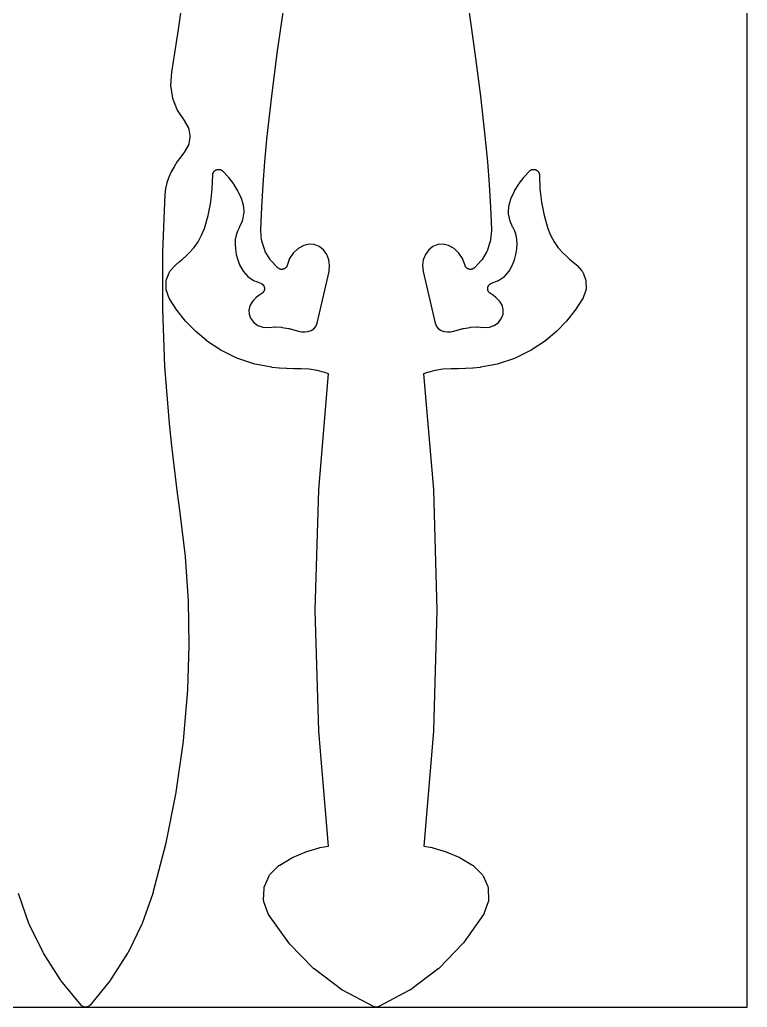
# Model space of a CAD drawing. Header units: metres. Extents: x 0 to 3000, y 0 to 1240.
# Drawn here: x 2749.6 to 3000, y 0 to 339.7 of the extents above; entities that cross this region are included whole.
import ezdxf

# ---------------------------------------------------------------- set-up
doc = ezdxf.new("R2010")
doc.units = ezdxf.units.M

msp = doc.modelspace()

# ---------------------------------------------------------------- linework, layer by layer
at = {"color": 7}
msp.add_lwpolyline([(0, 0), (3000, 0), (3000, 1240), (0, 1240), (0, 0)], close=True, dxfattribs=at)
at = {"color": 1}
for points in [[(2806.26, 351.08), (2804.14, 336.32), (2804.14, 336.29), (2801.82, 321.67), (2801.56, 317.08), (2802.25, 312.71), (2803.84, 308.58), (2806.42, 304.66), (2806.45, 304.61), (2806.49, 304.55), (2807.58, 302.62), (2807.66, 302.47), (2807.72, 302.31), (2807.77, 302.14), (2807.81, 301.97), (2808.17, 299.85), (2808.2, 299.62), (2808.2, 299.4), (2808.17, 299.17), (2807.81, 297.05), (2807.77, 296.88), (2807.72, 296.72), (2807.66, 296.56), (2807.58, 296.4), (2806.49, 294.47), (2806.46, 294.43), (2806.44, 294.39), (2806.41, 294.35), (2806.38, 294.31), (2806.35, 294.27), (2806.32, 294.23), (2805.02, 292.56), (2803.83, 290.86), (2802.73, 289.11), (2801.74, 287.33), (2800.88, 285.48), (2800.24, 283.57), (2799.8, 281.61), (2799.57, 279.57), (2798.75, 259.88), (2798.72, 240.15), (2799.48, 220.44), (2801.02, 200.75), (2801.82, 193.09), (2802.71, 185.42), (2803.69, 177.77), (2804.75, 170.11), (2804.75, 170.09), (2804.76, 170.07), (2806.55, 155.03), (2806.56, 154.93), (2807.59, 139.82), (2807.59, 139.72), (2807.86, 124.58), (2807.86, 124.48), (2807.37, 109.34), (2807.37, 109.28), (2807.36, 109.23), (2805.85, 91.61), (2805.84, 91.5), (2803.35, 74), (2803.33, 73.89), (2799.88, 56.55), (2799.85, 56.44), (2795.44, 39.32), (2795.41, 39.23), (2795.39, 39.15), (2791.75, 28.82), (2791.66, 28.61), (2786.88, 18.8), (2786.76, 18.6), (2780.88, 9.4), (2780.74, 9.21), (2773.81, 0.73), (2773.81, 0.73), (2773.81, 0.73), (2773.74, 0.66), (2773.68, 0.59), (2773.68, 0.59), (2773.67, 0.58), (2773.6, 0.52), (2773.53, 0.46), (2773.53, 0.45), (2773.53, 0.45), (2773.45, 0.4), (2773.38, 0.34), (2773.37, 0.34), (2773.37, 0.33), (2773.29, 0.29), (2773.21, 0.24), (2773.2, 0.24), (2773.2, 0.23), (2773.12, 0.19), (2773.03, 0.15), (2773.03, 0.15), (2773.02, 0.15), (2772.93, 0.12), (2772.85, 0.09), (2772.84, 0.09), (2772.84, 0.08), (2772.75, 0.06), (2772.66, 0.04), (2772.65, 0.04), (2772.65, 0.04), (2772.56, 0.02), (2772.46, 0.01), (2772.46, 0.01), (2772.45, 0.01), (2772.36, 0), (2772.27, 0), (2772.26, 0), (2772.26, 0), (2772.16, 0), (2772.07, 0.01), (2772.07, 0.01), (2772.06, 0.01), (2771.97, 0.02), (2771.88, 0.04), (2771.87, 0.04), (2771.87, 0.04), (2771.78, 0.06), (2771.69, 0.08), (2771.68, 0.09), (2771.68, 0.09), (2771.59, 0.12), (2771.5, 0.15), (2771.5, 0.15), (2771.49, 0.15), (2771.41, 0.19), (2771.32, 0.23), (2771.32, 0.24), (2771.32, 0.24), (2771.23, 0.29), (2771.15, 0.33), (2771.15, 0.34), (2771.15, 0.34), (2771.07, 0.4), (2771, 0.45), (2770.99, 0.45), (2770.99, 0.46), (2770.92, 0.52), (2770.85, 0.58), (2770.85, 0.59), (2770.84, 0.59), (2770.78, 0.66), (2770.72, 0.73), (2770.72, 0.73), (2770.71, 0.73), (2763.78, 9.21), (2763.65, 9.4), (2757.76, 18.6), (2757.65, 18.8), (2752.86, 28.61), (2752.77, 28.82), (2749.14, 39.15)], [(2904.14, 342.98), (2906.26, 328.22), (2906.26, 328.19), (2908.16, 313.4), (2908.16, 313.37), (2909.84, 298.56), (2909.84, 298.54), (2909.84, 298.53), (2910.58, 290.81), (2910.59, 290.77), (2911.18, 283.04), (2911.18, 283), (2911.63, 275.26), (2911.63, 275.22), (2911.93, 267.47), (2911.93, 267.45), (2911.93, 267.42), (2911.93, 267.35), (2911.93, 267.28), (2911.93, 267.25), (2911.93, 267.23), (2911.65, 263.94), (2911.62, 263.72), (2911.56, 263.5), (2910.57, 260.4), (2910.49, 260.19), (2910.39, 259.99), (2908.74, 257.18), (2908.61, 257), (2908.47, 256.82), (2906.2, 254.43), (2906.14, 254.37), (2906.08, 254.31), (2906.07, 254.3), (2906.06, 254.29), (2905.99, 254.24), (2905.93, 254.19), (2905.92, 254.18), (2905.9, 254.17), (2905.83, 254.13), (2905.76, 254.08), (2905.75, 254.07), (2905.74, 254.07), (2905.66, 254.03), (2905.59, 253.99), (2905.58, 253.98), (2905.56, 253.98), (2905.49, 253.95), (2905.41, 253.91), (2905.39, 253.91), (2905.38, 253.91), (2905.3, 253.88), (2905.22, 253.86), (2905.21, 253.86), (2905.19, 253.85), (2905.11, 253.84), (2905.03, 253.82), (2905.01, 253.82), (2905, 253.82), (2904.92, 253.81), (2904.83, 253.8), (2904.82, 253.8), (2904.8, 253.8), (2904.72, 253.8), (2904.64, 253.81), (2904.62, 253.81), (2904.61, 253.81), (2904.52, 253.82), (2904.44, 253.83), (2904.43, 253.83), (2904.41, 253.83), (2904.33, 253.85), (2904.25, 253.87), (2904.23, 253.87), (2904.22, 253.87), (2904.14, 253.9), (2904.06, 253.92), (2904.05, 253.93), (2904.03, 253.93), (2903.96, 253.97), (2903.88, 254), (2903.87, 254.01), (2903.85, 254.01), (2903.78, 254.05), (2903.71, 254.09), (2903.7, 254.1), (2903.68, 254.11), (2903.61, 254.16), (2903.55, 254.2), (2903.53, 254.21), (2903.52, 254.22), (2903.46, 254.28), (2903.39, 254.33), (2903.38, 254.34), (2903.37, 254.35), (2903.32, 254.41), (2903.26, 254.47), (2903.25, 254.48), (2903.24, 254.49), (2903.19, 254.56), (2903.13, 254.62), (2903.13, 254.63), (2903.12, 254.64), (2903.07, 254.72), (2903.03, 254.78), (2903.02, 254.8), (2903.01, 254.81), (2902.97, 254.88), (2902.93, 254.96), (2902.93, 254.97), (2902.92, 254.99), (2902.89, 255.06), (2902.86, 255.14), (2902.02, 257.54), (2900.78, 259.43), (2899.13, 260.97), (2897.15, 262.07), (2895.32, 262.5), (2893.52, 262.37), (2891.84, 261.72), (2890.37, 260.54), (2889.23, 258.95), (2888.51, 257.13), (2888.24, 255.2), (2888.47, 253.1), (2892.59, 235.32), (2893.05, 234.17), (2893.72, 233.34), (2894.6, 232.74), (2895.73, 232.39), (2896.76, 232.29), (2897.87, 232.33), (2898.98, 232.51), (2900.17, 232.85), (2902.23, 233.46), (2902.46, 233.51), (2904.57, 233.86), (2904.8, 233.89), (2906.94, 234), (2907.18, 233.99), (2909.23, 233.86), (2911.25, 233.91), (2912.92, 234.48), (2914.36, 235.51), (2915.45, 236.97), (2915.95, 238.36), (2916.04, 239.8), (2915.72, 241.22), (2914.94, 242.6), (2914.28, 243.37), (2913.48, 244.15), (2912.61, 244.84), (2911.59, 245.5), (2911.57, 245.51), (2911.54, 245.53), (2911.49, 245.57), (2911.43, 245.61), (2911.41, 245.63), (2911.39, 245.65), (2911.34, 245.69), (2911.28, 245.74), (2911.26, 245.76), (2911.24, 245.78), (2911.2, 245.83), (2911.15, 245.88), (2911.13, 245.91), (2911.11, 245.93), (2911.07, 245.98), (2911.03, 246.04), (2911.01, 246.06), (2911, 246.09), (2910.96, 246.15), (2910.93, 246.21), (2910.91, 246.23), (2910.9, 246.26), (2910.87, 246.32), (2910.84, 246.38), (2910.83, 246.41), (2910.82, 246.44), (2910.79, 246.5), (2910.77, 246.57), (2910.76, 246.59), (2910.75, 246.62), (2910.74, 246.69), (2910.72, 246.76), (2910.71, 246.78), (2910.71, 246.81), (2910.7, 246.88), (2910.69, 246.95), (2910.69, 246.98), (2910.68, 247.01), (2910.68, 247.08), (2910.67, 247.14), (2910.68, 247.17), (2910.67, 247.2), (2910.68, 247.27), (2910.68, 247.34), (2910.68, 247.37), (2910.69, 247.4), (2910.7, 247.47), (2910.71, 247.54), (2910.71, 247.56), (2910.72, 247.59), (2910.74, 247.66), (2910.75, 247.73), (2910.76, 247.75), (2910.77, 247.78), (2910.79, 247.85), (2910.81, 247.91), (2910.83, 247.94), (2910.84, 247.97), (2910.87, 248.03), (2910.9, 248.09), (2910.91, 248.12), (2910.92, 248.14), (2910.96, 248.2), (2910.99, 248.26), (2911.01, 248.28), (2911.03, 248.31), (2911.07, 248.36), (2911.11, 248.42), (2911.13, 248.44), (2911.14, 248.47), (2911.19, 248.52), (2911.24, 248.57), (2911.26, 248.59), (2911.28, 248.61), (2911.33, 248.66), (2911.38, 248.7), (2911.4, 248.72), (2911.42, 248.74), (2911.48, 248.78), (2911.54, 248.82), (2911.56, 248.84), (2911.58, 248.85), (2911.64, 248.89), (2911.7, 248.93), (2911.73, 248.94), (2911.75, 248.95), (2911.82, 248.98), (2911.88, 249.01), (2911.91, 249.02), (2911.93, 249.03), (2914.42, 250.03), (2916.41, 251.41), (2918.03, 253.2), (2919.26, 255.4), (2919.88, 257.11), (2920.36, 258.93), (2920.67, 260.79), (2920.8, 262.65), (2920.73, 264.12), (2920.47, 265.54), (2920.01, 266.92), (2919.29, 268.34), (2919.28, 268.38), (2919.25, 268.43), (2918.39, 270.38), (2918.31, 270.59), (2918.25, 270.82), (2917.87, 272.89), (2917.84, 273.12), (2917.84, 273.35), (2917.93, 275.45), (2917.95, 275.68), (2918.01, 275.91), (2918.59, 277.96), (2918.61, 278.02), (2918.63, 278.09), (2918.64, 278.12), (2918.65, 278.15), (2918.68, 278.21), (2918.71, 278.27), (2919.86, 280.69), (2919.95, 280.87), (2921.34, 283.16), (2921.45, 283.32), (2923.06, 285.46), (2923.19, 285.61), (2925.01, 287.58), (2925.01, 287.58), (2925.01, 287.59), (2925.08, 287.65), (2925.15, 287.72), (2925.15, 287.72), (2925.15, 287.72), (2925.23, 287.78), (2925.3, 287.84), (2925.3, 287.84), (2925.31, 287.85), (2925.39, 287.9), (2925.47, 287.95), (2925.47, 287.95), (2925.47, 287.95), (2925.56, 288), (2925.64, 288.04), (2925.64, 288.04), (2925.65, 288.04), (2925.73, 288.08), (2925.82, 288.11), (2925.83, 288.12), (2925.83, 288.12), (2925.92, 288.14), (2926.01, 288.17), (2926.01, 288.17), (2926.02, 288.17), (2926.11, 288.19), (2926.2, 288.21), (2926.21, 288.21), (2926.21, 288.21), (2926.3, 288.21), (2926.4, 288.22), (2926.4, 288.22), (2926.41, 288.22), (2926.5, 288.22), (2926.6, 288.22), (2926.6, 288.22), (2926.6, 288.22), (2926.7, 288.21), (2926.79, 288.2), (2926.79, 288.2), (2926.8, 288.2), (2926.89, 288.18), (2926.98, 288.16), (2926.99, 288.16), (2926.99, 288.16), (2927.08, 288.13), (2927.17, 288.1), (2927.17, 288.1), (2927.18, 288.1), (2927.26, 288.06), (2927.35, 288.02), (2927.35, 288.02), (2927.36, 288.02), (2927.44, 287.98), (2927.52, 287.93), (2927.53, 287.93), (2927.53, 287.93), (2927.61, 287.87), (2927.68, 287.82), (2927.69, 287.82), (2927.69, 287.82), (2927.76, 287.75), (2927.84, 287.69), (2927.84, 287.69), (2927.84, 287.69), (2927.91, 287.62), (2927.97, 287.55), (2927.97, 287.55), (2927.98, 287.55), (2928.04, 287.47), (2928.1, 287.4), (2928.1, 287.4), (2928.1, 287.39), (2928.15, 287.31), (2928.2, 287.24), (2928.2, 287.23), (2928.21, 287.23), (2928.25, 287.15), (2928.29, 287.06), (2928.29, 287.06), (2928.3, 287.06), (2928.33, 286.97), (2928.37, 286.88), (2928.37, 286.88), (2928.37, 286.87), (2928.4, 286.78), (2928.42, 286.69), (2928.42, 286.69), (2928.42, 286.69), (2928.44, 286.59), (2928.46, 286.5), (2928.46, 286.5), (2928.46, 286.49), (2928.47, 286.4), (2928.48, 286.3), (2928.48, 286.3), (2928.48, 286.3), (2928.65, 281.55), (2929.19, 276.93), (2930.1, 272.36), (2931.38, 267.89), (2932.32, 265.52), (2933.52, 263.3), (2934.97, 261.25), (2936.69, 259.33), (2937.74, 258.33), (2938.85, 257.32), (2939.99, 256.35), (2941.18, 255.39), (2941.23, 255.34), (2941.28, 255.3), (2941.3, 255.28), (2941.33, 255.26), (2941.37, 255.21), (2941.42, 255.16), (2943.1, 253.26), (2943.22, 253.12), (2943.32, 252.97), (2943.4, 252.82), (2943.47, 252.65), (2944.36, 250.35), (2944.41, 250.19), (2944.45, 250.02), (2944.48, 249.84), (2944.49, 249.67), (2944.52, 247.21), (2944.52, 247.03), (2944.5, 246.85), (2944.46, 246.67), (2944.41, 246.5), (2943.55, 244.12), (2943.54, 244.08), (2943.53, 244.05), (2943.5, 243.99), (2943.5, 243.99), (2943.48, 243.93), (2943.46, 243.9), (2943.45, 243.87), (2943.41, 243.82), (2943.38, 243.76), (2943.37, 243.73), (2943.35, 243.7), (2940.82, 239.8), (2940.71, 239.64), (2937.82, 236.02), (2937.69, 235.87), (2934.46, 232.54), (2934.32, 232.41), (2930.77, 229.41), (2930.76, 229.4), (2930.75, 229.38), (2930.68, 229.34), (2930.62, 229.29), (2930.6, 229.28), (2930.59, 229.27), (2925.66, 225.99), (2925.43, 225.86), (2920.13, 223.27), (2919.89, 223.17), (2914.3, 221.31), (2914.04, 221.24), (2908.23, 220.13), (2908.14, 220.12), (2908.06, 220.1), (2905.62, 219.85), (2905.55, 219.84), (2903.11, 219.67), (2903.04, 219.67), (2900.59, 219.58), (2900.52, 219.58), (2898.1, 219.59), (2895.27, 219.48), (2892.55, 219.07), (2889.9, 218.36), (2888.61, 217.85), (2892.01, 178.05), (2892.02, 177.94), (2893.19, 136.55), (2893.19, 136.44), (2892.02, 95.05), (2892.01, 94.93), (2888.64, 55.46), (2891.59, 54.92), (2891.82, 54.87), (2896.42, 53.47), (2896.63, 53.39), (2901.04, 51.46), (2901.25, 51.36), (2905.41, 48.93), (2905.46, 48.9), (2905.51, 48.87), (2905.54, 48.85), (2905.58, 48.82), (2905.62, 48.79), (2905.66, 48.76), (2905.7, 48.73), (2905.73, 48.7), (2905.77, 48.66), (2905.81, 48.63), (2908.68, 45.79), (2908.81, 45.65), (2908.93, 45.5), (2909.03, 45.34), (2909.11, 45.17), (2910.67, 41.59), (2910.73, 41.41), (2910.78, 41.23), (2910.82, 41.05), (2910.83, 40.86), (2910.98, 36.96), (2910.97, 36.77), (2910.95, 36.58), (2910.92, 36.4), (2910.86, 36.21), (2909.5, 32.42), (2909.47, 32.35), (2909.44, 32.28), (2909.43, 32.26), (2909.42, 32.24), (2909.38, 32.17), (2909.35, 32.1), (2909.34, 32.08), (2909.33, 32.06), (2909.29, 32), (2909.25, 31.94), (2902.32, 22.16), (2902.22, 22.03), (2902.12, 21.92), (2893.81, 13.38), (2893.7, 13.27), (2893.58, 13.17), (2884.05, 6.02), (2883.92, 5.93), (2883.79, 5.85), (2873.2, 0.23), (2873.12, 0.19), (2873.03, 0.15), (2873.03, 0.15), (2873.02, 0.15), (2872.93, 0.12), (2872.85, 0.09), (2872.84, 0.09), (2872.84, 0.08), (2872.75, 0.06), (2872.66, 0.04), (2872.65, 0.04), (2872.65, 0.04), (2872.56, 0.02), (2872.46, 0.01), (2872.46, 0.01), (2872.45, 0.01), (2872.36, 0), (2872.27, 0), (2872.26, 0), (2872.26, 0), (2872.16, 0), (2872.07, 0.01), (2872.07, 0.01), (2872.06, 0.01), (2871.97, 0.02), (2871.88, 0.04), (2871.87, 0.04), (2871.87, 0.04), (2871.78, 0.06), (2871.69, 0.08), (2871.68, 0.09), (2871.68, 0.09), (2871.59, 0.12), (2871.5, 0.15), (2871.5, 0.15), (2871.49, 0.15), (2871.41, 0.19), (2871.32, 0.23), (2860.74, 5.85), (2860.6, 5.93), (2860.48, 6.02), (2850.95, 13.17), (2850.83, 13.27), (2850.71, 13.38), (2842.4, 21.92), (2842.3, 22.03), (2842.2, 22.16), (2835.28, 31.94), (2835.24, 32), (2835.2, 32.06), (2835.19, 32.08), (2835.17, 32.1), (2835.14, 32.17), (2835.1, 32.24), (2835.09, 32.26), (2835.08, 32.28), (2835.06, 32.35), (2835.03, 32.42), (2833.66, 36.21), (2833.61, 36.4), (2833.57, 36.58), (2833.55, 36.77), (2833.55, 36.96), (2833.69, 40.86), (2833.71, 41.05), (2833.74, 41.23), (2833.79, 41.41), (2833.86, 41.59), (2835.41, 45.17), (2835.5, 45.34), (2835.6, 45.5), (2835.71, 45.65), (2835.84, 45.79), (2838.71, 48.63), (2838.75, 48.66), (2838.79, 48.7), (2838.83, 48.73), (2838.86, 48.76), (2838.9, 48.79), (2838.95, 48.82), (2838.98, 48.85), (2839.02, 48.87), (2839.07, 48.9), (2839.11, 48.93), (2843.28, 51.36), (2843.49, 51.46), (2847.89, 53.39), (2848.11, 53.47), (2852.71, 54.87), (2852.93, 54.92), (2855.89, 55.46), (2852.51, 94.93), (2852.51, 95.05), (2851.33, 136.44), (2851.33, 136.55), (2852.51, 177.94), (2852.51, 178.05), (2855.91, 217.85), (2854.63, 218.36), (2851.97, 219.07), (2849.25, 219.48), (2846.42, 219.59), (2844.01, 219.58), (2843.94, 219.58), (2841.49, 219.67), (2841.42, 219.67), (2838.97, 219.84), (2838.9, 219.85), (2836.46, 220.1), (2836.38, 220.12), (2836.3, 220.13), (2830.48, 221.24), (2830.23, 221.31), (2824.64, 223.17), (2824.39, 223.27), (2819.09, 225.86), (2818.86, 225.99), (2813.93, 229.27), (2813.92, 229.28), (2813.91, 229.29), (2813.84, 229.34), (2813.78, 229.38), (2813.76, 229.4), (2813.75, 229.41), (2810.2, 232.41), (2810.06, 232.54), (2806.83, 235.87), (2806.7, 236.02), (2803.82, 239.64), (2803.7, 239.8), (2801.18, 243.7), (2801.16, 243.73), (2801.14, 243.76), (2801.11, 243.82), (2801.08, 243.87), (2801.06, 243.9), (2801.05, 243.93), (2801.02, 243.99), (2801, 244.05), (2800.99, 244.08), (2800.97, 244.12), (2800.12, 246.5), (2800.06, 246.67), (2800.03, 246.85), (2800.01, 247.03), (2800, 247.21), (2800.04, 249.67), (2800.05, 249.84), (2800.07, 250.02), (2800.11, 250.19), (2800.17, 250.35), (2801.05, 252.65), (2801.12, 252.82), (2801.21, 252.97), (2801.31, 253.12), (2801.42, 253.26), (2803.1, 255.16), (2803.15, 255.21), (2803.2, 255.26), (2803.22, 255.28), (2803.24, 255.3), (2803.29, 255.34), (2803.34, 255.39), (2804.53, 256.35), (2805.67, 257.32), (2806.78, 258.33), (2807.83, 259.33), (2809.56, 261.25), (2811.01, 263.3), (2812.21, 265.52), (2813.15, 267.89), (2814.42, 272.36), (2815.33, 276.93), (2815.88, 281.55), (2816.05, 286.3), (2816.05, 286.3), (2816.05, 286.3), (2816.06, 286.4), (2816.06, 286.49), (2816.07, 286.5), (2816.07, 286.5), (2816.08, 286.59), (2816.1, 286.69), (2816.1, 286.69), (2816.1, 286.69), (2816.13, 286.78), (2816.16, 286.87), (2816.16, 286.88), (2816.16, 286.88), (2816.19, 286.97), (2816.23, 287.06), (2816.23, 287.06), (2816.23, 287.06), (2816.27, 287.15), (2816.32, 287.23), (2816.32, 287.23), (2816.32, 287.24), (2816.37, 287.31), (2816.42, 287.39), (2816.43, 287.4), (2816.43, 287.4), (2816.49, 287.47), (2816.55, 287.55), (2816.55, 287.55), (2816.55, 287.55), (2816.62, 287.62), (2816.68, 287.69), (2816.69, 287.69), (2816.69, 287.69), (2816.76, 287.75), (2816.83, 287.82), (2816.84, 287.82), (2816.84, 287.82), (2816.92, 287.87), (2817, 287.93), (2817, 287.93), (2817, 287.93), (2817.08, 287.98), (2817.17, 288.02), (2817.17, 288.02), (2817.17, 288.02), (2817.26, 288.06), (2817.35, 288.1), (2817.35, 288.1), (2817.35, 288.1), (2817.44, 288.13), (2817.54, 288.16), (2817.54, 288.16), (2817.54, 288.16), (2817.63, 288.18), (2817.73, 288.2), (2817.73, 288.2), (2817.73, 288.2), (2817.83, 288.21), (2817.92, 288.22), (2817.93, 288.22), (2817.93, 288.22), (2818.02, 288.22), (2818.12, 288.22), (2818.12, 288.22), (2818.12, 288.22), (2818.22, 288.21), (2818.31, 288.21), (2818.32, 288.21), (2818.32, 288.21), (2818.41, 288.19), (2818.51, 288.17), (2818.51, 288.17), (2818.51, 288.17), (2818.6, 288.14), (2818.7, 288.12), (2818.7, 288.12), (2818.7, 288.11), (2818.79, 288.08), (2818.88, 288.04), (2818.88, 288.04), (2818.88, 288.04), (2818.97, 288), (2819.05, 287.95), (2819.05, 287.95), (2819.06, 287.95), (2819.14, 287.9), (2819.22, 287.85), (2819.22, 287.84), (2819.22, 287.84), (2819.3, 287.78), (2819.37, 287.72), (2819.37, 287.72), (2819.37, 287.72), (2819.44, 287.65), (2819.51, 287.59), (2819.51, 287.58), (2819.51, 287.58), (2821.34, 285.61), (2821.46, 285.46), (2823.07, 283.32), (2823.19, 283.16), (2824.57, 280.87), (2824.67, 280.69), (2825.82, 278.27), (2825.84, 278.21), (2825.87, 278.15), (2825.88, 278.12), (2825.89, 278.09), (2825.91, 278.02), (2825.94, 277.96), (2826.52, 275.91), (2826.57, 275.68), (2826.59, 275.45), (2826.69, 273.35), (2826.69, 273.12), (2826.66, 272.89), (2826.27, 270.82), (2826.21, 270.59), (2826.13, 270.38), (2825.27, 268.43), (2825.25, 268.38), (2825.23, 268.34), (2824.52, 266.92), (2824.06, 265.54), (2823.79, 264.12), (2823.73, 262.65), (2823.86, 260.79), (2824.16, 258.93), (2824.64, 257.11), (2825.26, 255.4), (2826.49, 253.2), (2828.12, 251.41), (2830.1, 250.03), (2832.59, 249.03), (2832.62, 249.02), (2832.65, 249.01), (2832.71, 248.98), (2832.77, 248.95), (2832.8, 248.94), (2832.82, 248.93), (2832.88, 248.89), (2832.94, 248.85), (2832.96, 248.84), (2832.99, 248.82), (2833.04, 248.78), (2833.1, 248.74), (2833.12, 248.72), (2833.14, 248.7), (2833.19, 248.66), (2833.25, 248.61), (2833.27, 248.59), (2833.29, 248.57), (2833.33, 248.52), (2833.38, 248.47), (2833.4, 248.44), (2833.42, 248.42), (2833.46, 248.36), (2833.5, 248.31), (2833.51, 248.28), (2833.53, 248.26), (2833.57, 248.2), (2833.6, 248.14), (2833.61, 248.12), (2833.63, 248.09), (2833.66, 248.03), (2833.69, 247.97), (2833.7, 247.94), (2833.71, 247.91), (2833.73, 247.85), (2833.76, 247.78), (2833.76, 247.75), (2833.77, 247.73), (2833.79, 247.66), (2833.81, 247.59), (2833.81, 247.56), (2833.82, 247.54), (2833.83, 247.47), (2833.84, 247.4), (2833.84, 247.37), (2833.84, 247.34), (2833.85, 247.27), (2833.85, 247.2), (2833.85, 247.17), (2833.85, 247.14), (2833.84, 247.08), (2833.84, 247.01), (2833.84, 246.98), (2833.84, 246.95), (2833.83, 246.88), (2833.82, 246.81), (2833.81, 246.78), (2833.8, 246.76), (2833.79, 246.69), (2833.77, 246.62), (2833.76, 246.59), (2833.75, 246.57), (2833.73, 246.5), (2833.71, 246.44), (2833.69, 246.41), (2833.68, 246.38), (2833.65, 246.32), (2833.63, 246.26), (2833.61, 246.23), (2833.6, 246.21), (2833.56, 246.15), (2833.53, 246.09), (2833.51, 246.06), (2833.49, 246.04), (2833.45, 245.98), (2833.41, 245.93), (2833.39, 245.91), (2833.37, 245.88), (2833.33, 245.83), (2833.28, 245.78), (2833.26, 245.76), (2833.24, 245.74), (2833.19, 245.69), (2833.14, 245.65), (2833.11, 245.63), (2833.09, 245.61), (2833.04, 245.57), (2832.98, 245.53), (2832.96, 245.51), (2832.93, 245.5), (2831.91, 244.84), (2831.04, 244.15), (2830.24, 243.37), (2829.58, 242.6), (2828.81, 241.22), (2828.49, 239.8), (2828.57, 238.36), (2829.08, 236.97), (2830.17, 235.51), (2831.6, 234.48), (2833.27, 233.91), (2835.3, 233.86), (2837.35, 233.99), (2837.58, 234), (2839.72, 233.89), (2839.95, 233.86), (2842.07, 233.51), (2842.29, 233.46), (2844.35, 232.85), (2845.55, 232.51), (2846.65, 232.33), (2847.77, 232.29), (2848.79, 232.39), (2849.92, 232.74), (2850.8, 233.34), (2851.47, 234.17), (2851.93, 235.32), (2856.06, 253.1), (2856.28, 255.2), (2856.01, 257.13), (2855.29, 258.95), (2854.15, 260.54), (2852.68, 261.72), (2851, 262.37), (2849.2, 262.5), (2847.37, 262.07), (2845.39, 260.97), (2843.74, 259.43), (2842.5, 257.54), (2841.66, 255.14), (2841.63, 255.06), (2841.6, 254.99), (2841.6, 254.97), (2841.59, 254.96), (2841.55, 254.88), (2841.51, 254.81), (2841.51, 254.8), (2841.5, 254.78), (2841.45, 254.72), (2841.41, 254.64), (2841.4, 254.63), (2841.39, 254.62), (2841.34, 254.56), (2841.29, 254.49), (2841.28, 254.48), (2841.27, 254.47), (2841.21, 254.41), (2841.15, 254.35), (2841.14, 254.34), (2841.13, 254.33), (2841.07, 254.28), (2841, 254.22), (2840.99, 254.21), (2840.98, 254.2), (2840.91, 254.16), (2840.84, 254.11), (2840.83, 254.1), (2840.82, 254.09), (2840.74, 254.05), (2840.67, 254.01), (2840.66, 254.01), (2840.64, 254), (2840.57, 253.97), (2840.49, 253.93), (2840.48, 253.93), (2840.46, 253.92), (2840.38, 253.9), (2840.3, 253.87), (2840.29, 253.87), (2840.28, 253.87), (2840.19, 253.85), (2840.11, 253.83), (2840.1, 253.83), (2840.08, 253.83), (2840, 253.82), (2839.92, 253.81), (2839.9, 253.81), (2839.89, 253.81), (2839.8, 253.8), (2839.72, 253.8), (2839.71, 253.8), (2839.69, 253.8), (2839.61, 253.81), (2839.52, 253.82), (2839.51, 253.82), (2839.5, 253.82), (2839.41, 253.84), (2839.33, 253.85), (2839.32, 253.86), (2839.3, 253.86), (2839.22, 253.88), (2839.14, 253.91), (2839.13, 253.91), (2839.11, 253.91), (2839.04, 253.95), (2838.96, 253.98), (2838.95, 253.98), (2838.93, 253.99), (2838.86, 254.03), (2838.78, 254.07), (2838.77, 254.07), (2838.76, 254.08), (2838.69, 254.13), (2838.62, 254.17), (2838.61, 254.18), (2838.6, 254.19), (2838.53, 254.24), (2838.47, 254.29), (2838.45, 254.3), (2838.44, 254.31), (2838.38, 254.37), (2838.32, 254.43), (2836.06, 256.82), (2835.91, 257), (2835.79, 257.18), (2834.13, 259.99), (2834.03, 260.19), (2833.95, 260.4), (2832.96, 263.5), (2832.9, 263.72), (2832.87, 263.94), (2832.6, 267.23), (2832.6, 267.25), (2832.59, 267.28), (2832.59, 267.35), (2832.59, 267.42), (2832.59, 267.45), (2832.59, 267.47), (2832.89, 275.22), (2832.89, 275.26), (2833.34, 283), (2833.34, 283.04), (2833.94, 290.77), (2833.94, 290.81), (2834.68, 298.53), (2834.69, 298.54), (2834.69, 298.56), (2836.36, 313.37), (2836.37, 313.4), (2838.26, 328.19), (2838.26, 328.22), (2840.38, 342.98)]]:
    msp.add_lwpolyline(points, dxfattribs=at)

doc.saveas('drawing.dxf')
